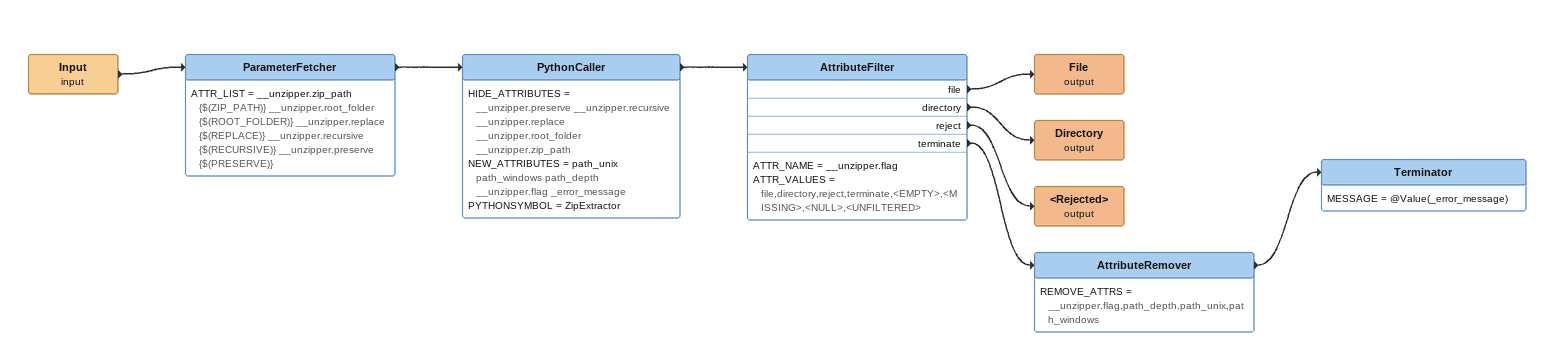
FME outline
Input (input)
    -> ParameterFetcher
ParameterFetcher
    ATTR_LIST = __unzipper.zip_path {$(ZIP_PATH)} __unzipper.root_folder {$(ROOT_FOLDER)} __unzipper.replace {$(REPLACE)} __unzipper.recursive {$(RECURSIVE)} __unzipper.preserve {$(PRESERVE)}
    -> PythonCaller
PythonCaller
    HIDE_ATTRIBUTES = __unzipper.preserve __unzipper.recursive __unzipper.replace __unzipper.root_folder __unzipper.zip_path
    NEW_ATTRIBUTES = path_unix path_windows path_depth __unzipper.flag _error_message
    PYTHONSYMBOL = ZipExtractor
    -> AttributeFilter
AttributeFilter
    ATTR_NAME = __unzipper.flag
    ATTR_VALUES = file,directory,reject,terminate,<EMPTY>,<MISSING>,<NULL>,<UNFILTERED>
    file -> File (output)
    directory -> Directory (output)
    reject -> <Rejected> (output)
    terminate -> AttributeRemover
File (output)
Directory (output)
<Rejected> (output)
AttributeRemover
    REMOVE_ATTRS = __unzipper.flag,path_depth,path_unix,path_windows
    -> Terminator
Terminator
    MESSAGE = @Value(_error_message)
